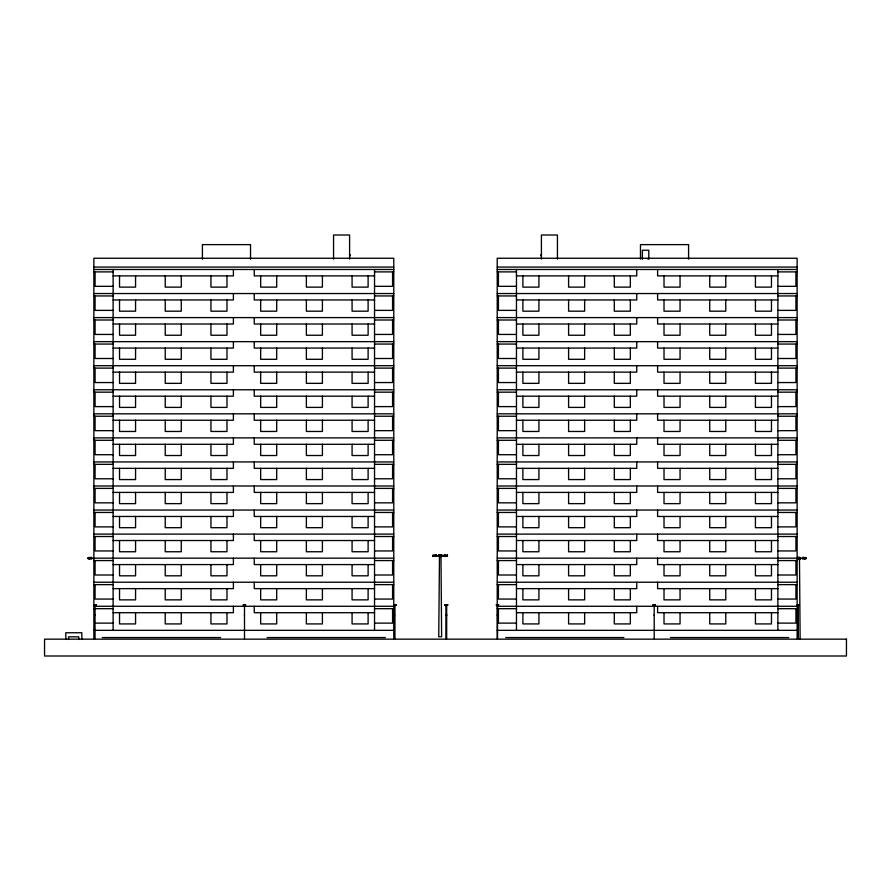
<?xml version="1.0" encoding="UTF-8"?>
<svg xmlns="http://www.w3.org/2000/svg" width="891" height="891" viewBox="0 0 891 891"><rect width="100%" height="100%" fill="white"/><g stroke="black" fill="none" stroke-linecap="round" stroke-linejoin="round"><path stroke-width="1.34" d="M439.486 555.36L438.74 636.753L441.624 636.753L440.978 555.36L439.374 555.36M91.394 558.367L93.566 558.367M436.156 555.962L444.197 555.962M440.6 555.572L440.989 556.307M497.289 615.113L497.267 614.857M797.846 558.367L802.702 558.367M799.505 558.646C797.89 557.799 800.274 558.824 799.494 558.022M441.101 555.962L440.6 556.352M648.08 258.735L647.49 258.813M438.55 556.363L438.639 555.761L440.343 556.363M797.144 558.167L797.055 558.768L800.396 558.768L800.396 557.566L796.966 557.566M446.012 605.334L445.5 604.833L445.611 605.401M445.623 615.202L446.135 614.946L445.556 615.191M798.436 558.646C797.89 558.457 799.227 557.922 798.592 558.713M93.867 605.39L96.15 604.833L95.582 605.312M245.615 604.833L243.332 604.833L243.332 605.39L245.615 604.833L245.036 605.312M393.777 605.39L396.061 604.833L395.493 605.312M447.037 605.479L446.469 605.401M447.037 604.922L444.754 605.479L447.783 604.833L447.215 605.312M498.648 604.833L496.365 604.833L496.365 605.39L498.648 604.833L498.069 605.312M655.308 604.833L653.025 604.833L653.025 605.39L655.308 604.833L654.74 605.312M797.133 605.39L799.416 604.833L798.848 605.312M445.856 556.363L447.405 555.761L445.623 556.363M804.361 558.768L805.91 558.167L804.128 558.768M93.867 267.077L393.777 267.077M497.223 267.077L797.133 267.077M93.867 269.483L393.777 269.483M497.223 269.483L797.133 269.483M93.867 271.889L113.112 271.889M374.532 271.889L393.777 271.889M497.223 271.889L516.468 271.889M777.888 271.889L797.133 271.889M113.112 275.898L233.397 275.898L233.397 269.483M374.532 275.898L254.247 275.898L254.247 269.483M516.468 275.898L636.753 275.898L636.753 269.483M777.888 275.898L657.603 275.898L657.603 269.483M113.112 286.323L95.07 286.323L95.07 271.889M374.532 286.323L392.575 286.323L392.575 271.889M516.468 286.323L498.425 286.323L498.425 271.889M777.888 286.323L795.93 286.323L795.93 271.889M93.867 293.54L393.777 293.54M497.223 293.54L797.133 293.54M93.867 295.946L113.112 295.946M374.532 295.946L393.777 295.946M497.223 295.946L516.468 295.946M777.888 295.946L797.133 295.946M113.112 299.955L233.397 299.955L233.397 293.54M374.532 299.955L254.247 299.955L254.247 293.54M516.468 299.955L636.753 299.955L636.753 293.54M777.888 299.955L657.603 299.955L657.603 293.54M113.112 310.38L95.07 310.38L95.07 295.946M374.532 310.38L392.575 310.38L392.575 295.946M516.468 310.38L498.425 310.38L498.425 295.946M777.888 310.38L795.93 310.38L795.93 295.946M93.867 317.597L393.777 317.597M497.223 317.597L797.133 317.597M93.867 320.003L113.112 320.003M374.532 320.003L393.777 320.003M497.223 320.003L516.468 320.003M777.888 320.003L797.133 320.003M113.112 324.012L233.397 324.012L233.397 317.597M374.532 324.012L254.247 324.012L254.247 317.597M516.468 324.012L636.753 324.012L636.753 317.597M777.888 324.012L657.603 324.012L657.603 317.597M113.112 334.437L95.07 334.437L95.07 320.003M374.532 334.437L392.575 334.437L392.575 320.003M516.468 334.437L498.425 334.437L498.425 320.003M777.888 334.437L795.93 334.437L795.93 320.003M93.867 341.654L393.777 341.654M497.223 341.654L797.133 341.654M93.867 344.06L113.112 344.06M374.532 344.06L393.777 344.06M497.223 344.06L516.468 344.06M777.888 344.06L797.133 344.06M113.112 348.069L233.397 348.069L233.397 341.654M374.532 348.069L254.247 348.069L254.247 341.654M516.468 348.069L636.753 348.069L636.753 341.654M777.888 348.069L657.603 348.069L657.603 341.654M113.112 358.494L95.07 358.494L95.07 344.06M374.532 358.494L392.575 358.494L392.575 344.06M516.468 358.494L498.425 358.494L498.425 344.06M777.888 358.494L795.93 358.494L795.93 344.06M93.867 365.711L393.777 365.711M497.223 365.711L797.133 365.711M93.867 368.117L113.112 368.117M374.532 368.117L393.777 368.117M497.223 368.117L516.468 368.117M777.888 368.117L797.133 368.117M113.112 372.126L233.397 372.126L233.397 365.711M374.532 372.126L254.247 372.126L254.247 365.711M516.468 372.126L636.753 372.126L636.753 365.711M777.888 372.126L657.603 372.126L657.603 365.711M113.112 382.551L95.07 382.551L95.07 368.117M374.532 382.551L392.575 382.551L392.575 368.117M516.468 382.551L498.425 382.551L498.425 368.117M777.888 382.551L795.93 382.551L795.93 368.117M93.867 389.768L393.777 389.768M497.223 389.768L797.133 389.768M93.867 392.174L113.112 392.174M374.532 392.174L393.777 392.174M497.223 392.174L516.468 392.174M777.888 392.174L797.133 392.174M113.112 396.183L233.397 396.183L233.397 389.768M374.532 396.183L254.247 396.183L254.247 389.768M516.468 396.183L636.753 396.183L636.753 389.768M777.888 396.183L657.603 396.183L657.603 389.768M113.112 406.608L95.07 406.608L95.07 392.174M374.532 406.608L392.575 406.608L392.575 392.174M516.468 406.608L498.425 406.608L498.425 392.174M777.888 406.608L795.93 406.608L795.93 392.174M93.867 413.825L393.777 413.825M497.223 413.825L797.133 413.825M93.867 416.231L113.112 416.231M374.532 416.231L393.777 416.231M497.223 416.231L516.468 416.231M777.888 416.231L797.133 416.231M113.112 420.24L233.397 420.24L233.397 413.825M374.532 420.24L254.247 420.24L254.247 413.825M516.468 420.24L636.753 420.24L636.753 413.825M777.888 420.24L657.603 420.24L657.603 413.825M113.112 430.665L95.07 430.665L95.07 416.231M374.532 430.665L392.575 430.665L392.575 416.231M516.468 430.665L498.425 430.665L498.425 416.231M777.888 430.665L795.93 430.665L795.93 416.231M93.867 437.882L393.777 437.882M497.223 437.882L797.133 437.882M93.867 440.288L113.112 440.288M374.532 440.288L393.777 440.288M497.223 440.288L516.468 440.288M777.888 440.288L797.133 440.288M113.112 444.297L233.397 444.297L233.397 437.882M374.532 444.297L254.247 444.297L254.247 437.882M516.468 444.297L636.753 444.297L636.753 437.882M777.888 444.297L657.603 444.297L657.603 437.882M113.112 454.722L95.07 454.722L95.07 440.288M374.532 454.722L392.575 454.722L392.575 440.288M516.468 454.722L498.425 454.722L498.425 440.288M777.888 454.722L795.93 454.722L795.93 440.288M93.867 461.939L393.777 461.939M497.223 461.939L797.133 461.939M93.867 464.345L113.112 464.345M374.532 464.345L393.777 464.345M497.223 464.345L516.468 464.345M777.888 464.345L797.133 464.345M113.112 468.354L233.397 468.354L233.397 461.939M374.532 468.354L254.247 468.354L254.247 461.939M516.468 468.354L636.753 468.354L636.753 461.939M777.888 468.354L657.603 468.354L657.603 461.939M113.112 478.779L95.07 478.779L95.07 464.345M374.532 478.779L392.575 478.779L392.575 464.345M516.468 478.779L498.425 478.779L498.425 464.345M777.888 478.779L795.93 478.779L795.93 464.345M93.867 485.996L393.777 485.996M497.223 485.996L797.133 485.996M93.867 488.402L113.112 488.402M374.532 488.402L393.777 488.402M497.223 488.402L516.468 488.402M777.888 488.402L797.133 488.402M113.112 492.411L233.397 492.411L233.397 485.996M374.532 492.411L254.247 492.411L254.247 485.996M516.468 492.411L636.753 492.411L636.753 485.996M777.888 492.411L657.603 492.411L657.603 485.996M113.112 502.836L95.07 502.836L95.07 488.402M374.532 502.836L392.575 502.836L392.575 488.402M516.468 502.836L498.425 502.836L498.425 488.402M777.888 502.836L795.93 502.836L795.93 488.402M93.867 510.053L393.777 510.053M497.223 510.053L797.133 510.053M93.867 512.459L113.112 512.459M374.532 512.459L393.777 512.459M497.223 512.459L516.468 512.459M777.888 512.459L797.133 512.459M113.112 516.468L233.397 516.468L233.397 510.053M374.532 516.468L254.247 516.468L254.247 510.053M516.468 516.468L636.753 516.468L636.753 510.053M777.888 516.468L657.603 516.468L657.603 510.053M113.112 526.893L95.07 526.893L95.07 512.459M374.532 526.893L392.575 526.893L392.575 512.459M516.468 526.893L498.425 526.893L498.425 512.459M777.888 526.893L795.93 526.893L795.93 512.459M93.867 534.11L393.777 534.11M497.223 534.11L797.133 534.11M93.867 536.516L113.112 536.516M374.532 536.516L393.777 536.516M497.223 536.516L516.468 536.516M777.888 536.516L797.133 536.516M113.112 540.525L233.397 540.525L233.397 534.11M374.532 540.525L254.247 540.525L254.247 534.11M516.468 540.525L636.753 540.525L636.753 534.11M777.888 540.525L657.603 540.525L657.603 534.11M113.112 550.95L95.07 550.95L95.07 536.516M374.532 550.95L392.575 550.95L392.575 536.516M516.468 550.95L498.425 550.95L498.425 536.516M777.888 550.95L795.93 550.95L795.93 536.516M435.22 555.004L436.011 555.004M439.185 555.004L439.976 555.004M440.388 555.004L441.179 555.004M444.342 555.004L445.144 555.004M440.421 555.761C439.764 556.819 437.882 555.383 441.713 555.761L441.802 556.363L441.713 555.16M439.374 556.563L440.978 556.563M90.459 557.41L91.25 557.41M797.679 557.41L798.481 557.41M798.882 557.41L799.684 557.41M802.847 557.41L803.649 557.41M93.878 557.566L93.7 558.768L93.878 558.167L393.777 558.167M805.91 557.566L802.49 557.566L802.49 558.768L805.91 558.768M799.483 557.766L797.879 557.766L797.913 558.969L799.483 558.969L800.129 639.159M497.223 558.167L798.336 558.167L798.681 558.757M799.027 558.167L800.307 558.768M93.867 560.573L113.112 560.573M374.532 560.573L393.777 560.573M497.223 560.573L516.468 560.573M777.888 560.573L797.133 560.573M113.112 564.582L233.397 564.582L233.397 558.167M374.532 564.582L254.247 564.582L254.247 558.167M516.468 564.582L636.753 564.582L636.753 558.167M777.888 564.582L657.603 564.582L657.603 558.167M113.112 575.007L95.07 575.007L95.07 560.573M374.532 575.007L392.575 575.007L392.575 560.573M516.468 575.007L498.425 575.007L498.425 560.573M777.888 575.007L795.93 575.007L795.93 560.573M93.867 582.224L393.777 582.224M497.223 582.224L797.133 582.224M93.867 584.63L113.112 584.63M374.532 584.63L393.777 584.63M497.223 584.63L516.468 584.63M777.888 584.63L797.133 584.63M113.112 588.639L233.397 588.639L233.397 582.224M374.532 588.639L254.247 588.639L254.247 582.224M516.468 588.639L636.753 588.639L636.753 582.224M777.888 588.639L657.603 588.639L657.603 582.224M113.112 599.064L95.07 599.064L95.07 584.63M374.532 599.064L392.575 599.064L392.575 584.63M516.468 599.064L498.425 599.064L498.425 584.63M777.888 599.064L795.93 599.064L795.93 584.63M96.15 604.833L93.867 604.833L94.435 605.312M396.061 604.833L393.777 604.833L394.345 605.312M445.5 604.833L447.783 604.833M799.416 604.833L797.133 604.833L797.701 605.312M444.754 604.922L447.36 605.312M93.867 606.281L393.777 606.281M497.223 606.281L797.133 606.281M93.867 608.687L113.112 608.687M374.532 608.687L393.777 608.687M497.223 608.687L516.468 608.687M777.888 608.687L797.133 608.687M113.112 612.696L233.397 612.696L233.397 606.281M374.532 612.696L254.247 612.696L254.247 606.281M516.468 612.696L636.753 612.696L636.753 606.281M777.888 612.696L657.603 612.696L657.603 606.281M94.724 615.102L95.348 615.102M446.358 615.102L446.981 615.102M95.07 623.121L113.112 623.121M374.532 623.121L392.575 623.121L392.575 608.687M516.468 623.121L498.425 623.121L498.425 608.687M777.888 623.121L795.93 623.121L795.93 608.687M93.867 630.338L393.777 630.338M497.223 630.338L797.133 630.338M102.287 637.555L220.567 637.555M267.077 637.555L385.358 637.555M505.642 637.555L623.923 637.555M670.433 637.555L788.713 637.555M434.741 556.363L432.948 555.761L434.507 556.363M89.98 558.768L88.187 558.167L89.735 558.768M653.025 604.833L653.593 605.312M496.365 604.833L496.933 605.312M243.332 604.833L243.9 605.312M799.405 558.022L799.461 558.757M805.754 557.566L805.754 558.768M802.802 557.566L802.802 558.768M800.218 557.566L800.218 558.768M799.461 557.766L799.483 558.969M799.35 557.566L799.249 558.969M799.082 557.766L799.082 558.969M799.205 605.39L797.345 605.39M799.027 557.566L798.893 558.969M798.993 605.312L797.556 605.312M798.681 557.766L798.681 558.969M798.336 557.566L798.47 558.969M798.28 557.766L798.28 558.969M798.303 605.134L798.303 638.602M798.013 557.566L798.113 558.969M797.133 638.624L797.133 258.256L497.223 258.256L497.223 638.624M777.888 269.483L777.888 630.338M771.472 275.898L771.472 287.125L755.434 287.125L755.434 275.898M771.472 299.955L771.472 311.182L755.434 311.182L755.434 299.955M771.472 324.012L771.472 335.239L755.434 335.239L755.434 324.012M771.472 348.069L771.472 359.296L755.434 359.296L755.434 348.069M771.472 372.126L771.472 383.353L755.434 383.353L755.434 372.126M771.472 396.183L771.472 407.41L755.434 407.41L755.434 396.183M771.472 420.24L771.472 431.467L755.434 431.467L755.434 420.24M771.472 444.297L771.472 455.524L755.434 455.524L755.434 444.297M771.472 468.354L771.472 479.581L755.434 479.581L755.434 468.354M771.472 492.411L771.472 503.638L755.434 503.638L755.434 492.411M771.472 516.468L771.472 527.695L755.434 527.695L755.434 516.468M771.472 540.525L771.472 551.752L755.434 551.752L755.434 540.525M771.472 564.582L771.472 575.809L755.434 575.809L755.434 564.582M771.472 588.639L771.472 599.866L755.434 599.866L755.434 588.639M771.472 612.696L771.472 623.923L755.434 623.923L755.434 612.696M725.764 275.898L725.764 287.125L709.726 287.125L709.726 275.898M725.764 299.955L725.764 311.182L709.726 311.182L709.726 299.955M725.764 324.012L725.764 335.239L709.726 335.239L709.726 324.012M725.764 348.069L725.764 359.296L709.726 359.296L709.726 348.069M725.764 372.126L725.764 383.353L709.726 383.353L709.726 372.126M725.764 396.183L725.764 407.41L709.726 407.41L709.726 396.183M725.764 420.24L725.764 431.467L709.726 431.467L709.726 420.24M725.764 444.297L725.764 455.524L709.726 455.524L709.726 444.297M725.764 468.354L725.764 479.581L709.726 479.581L709.726 468.354M725.764 492.411L725.764 503.638L709.726 503.638L709.726 492.411M725.764 516.468L725.764 527.695L709.726 527.695L709.726 516.468M725.764 540.525L725.764 551.752L709.726 551.752L709.726 540.525M725.764 564.582L725.764 575.809L709.726 575.809L709.726 564.582M725.764 588.639L725.764 599.866L709.726 599.866L709.726 588.639M725.764 612.696L725.764 623.923L709.726 623.923L709.726 612.696M688.587 259.147L688.587 244.624L640.473 244.624L640.473 259.147M680.056 275.898L680.056 287.125L664.018 287.125L664.018 275.898M680.056 299.955L680.056 311.182L664.018 311.182L664.018 299.955M680.056 324.012L680.056 335.239L664.018 335.239L664.018 324.012M680.056 348.069L680.056 359.296L664.018 359.296L664.018 348.069M680.056 372.126L680.056 383.353L664.018 383.353L664.018 372.126M680.056 396.183L680.056 407.41L664.018 407.41L664.018 396.183M680.056 420.24L680.056 431.467L664.018 431.467L664.018 420.24M680.056 444.297L680.056 455.524L664.018 455.524L664.018 444.297M680.056 468.354L680.056 479.581L664.018 479.581L664.018 468.354M680.056 492.411L680.056 503.638L664.018 503.638L664.018 492.411M680.056 516.468L680.056 527.695L664.018 527.695L664.018 516.468M680.056 540.525L680.056 551.752L664.018 551.752L664.018 540.525M680.056 564.582L680.056 575.809L664.018 575.809L664.018 564.582M680.056 588.639L680.056 599.866L664.018 599.866L664.018 588.639M680.056 612.696L680.056 623.923L664.018 623.923L664.018 612.696M655.097 605.39L653.237 605.39M654.885 605.312L653.448 605.312M654.194 605.134L654.194 638.602M648.793 259.303L648.793 250.237L642.378 250.237L642.378 259.303M630.338 275.898L630.338 287.125L614.3 287.125L614.3 275.898M630.338 299.955L630.338 311.182L614.3 311.182L614.3 299.955M630.338 324.012L630.338 335.239L614.3 335.239L614.3 324.012M630.338 348.069L630.338 359.296L614.3 359.296L614.3 348.069M630.338 372.126L630.338 383.353L614.3 383.353L614.3 372.126M630.338 396.183L630.338 407.41L614.3 407.41L614.3 396.183M630.338 420.24L630.338 431.467L614.3 431.467L614.3 420.24M630.338 444.297L630.338 455.524L614.3 455.524L614.3 444.297M630.338 468.354L630.338 479.581L614.3 479.581L614.3 468.354M630.338 492.411L630.338 503.638L614.3 503.638L614.3 492.411M630.338 516.468L630.338 527.695L614.3 527.695L614.3 516.468M630.338 540.525L630.338 551.752L614.3 551.752L614.3 540.525M630.338 564.582L630.338 575.809L614.3 575.809L614.3 564.582M630.338 588.639L630.338 599.866L614.3 599.866L614.3 588.639M630.338 612.696L630.338 623.923L614.3 623.923L614.3 612.696M584.63 275.898L584.63 287.125L568.592 287.125L568.592 275.898M584.63 299.955L584.63 311.182L568.592 311.182L568.592 299.955M584.63 324.012L584.63 335.239L568.592 335.239L568.592 324.012M584.63 348.069L584.63 359.296L568.592 359.296L568.592 348.069M584.63 372.126L584.63 383.353L568.592 383.353L568.592 372.126M584.63 396.183L584.63 407.41L568.592 407.41L568.592 396.183M584.63 420.24L584.63 431.467L568.592 431.467L568.592 420.24M584.63 444.297L584.63 455.524L568.592 455.524L568.592 444.297M584.63 468.354L584.63 479.581L568.592 479.581L568.592 468.354M584.63 492.411L584.63 503.638L568.592 503.638L568.592 492.411M584.63 516.468L584.63 527.695L568.592 527.695L568.592 516.468M584.63 540.525L584.63 551.752L568.592 551.752L568.592 540.525M584.63 564.582L584.63 575.809L568.592 575.809L568.592 564.582M584.63 588.639L584.63 599.866L568.592 599.866L568.592 588.639M584.63 612.696L584.63 623.923L568.592 623.923L568.592 612.696M557.443 259.058L557.443 235.001L541.405 235.001L541.405 259.058M540.848 254.703L540.848 255.795M538.921 275.898L538.921 287.125L522.883 287.125L522.883 275.898M538.921 299.955L538.921 311.182L522.883 311.182L522.883 299.955M538.921 324.012L538.921 335.239L522.883 335.239L522.883 324.012M538.921 348.069L538.921 359.296L522.883 359.296L522.883 348.069M538.921 372.126L538.921 383.353L522.883 383.353L522.883 372.126M538.921 396.183L538.921 407.41L522.883 407.41L522.883 396.183M538.921 420.24L538.921 431.467L522.883 431.467L522.883 420.24M538.921 444.297L538.921 455.524L522.883 455.524L522.883 444.297M538.921 468.354L538.921 479.581L522.883 479.581L522.883 468.354M538.921 492.411L538.921 503.638L522.883 503.638L522.883 492.411M538.921 516.468L538.921 527.695L522.883 527.695L522.883 516.468M538.921 540.525L538.921 551.752L522.883 551.752L522.883 540.525M538.921 564.582L538.921 575.809L522.883 575.809L522.883 564.582M538.921 588.639L538.921 599.866L522.883 599.866L522.883 588.639M538.921 612.696L538.921 623.923L522.883 623.923L522.883 612.696M516.468 269.483L516.468 630.338M498.437 605.39L496.577 605.39M498.225 605.312L496.777 605.312M497.534 605.134L497.534 638.602M447.572 605.39L445.177 605.401M447.249 555.16L447.249 556.363M446.669 606.292L446.669 638.602M445.923 605.156L445.868 638.691M444.308 555.16L444.308 556.363M440.845 555.16L440.956 556.563M440.744 555.36L440.744 556.563M440.522 555.16L440.577 556.563M440.388 555.36L440.388 556.563M440.176 555.36L440.176 556.563M439.976 555.36L439.976 556.563M439.831 555.16L439.775 556.563M439.508 555.16L439.608 556.563M438.639 555.16L438.639 556.363M436.055 555.16L436.055 556.363M433.115 555.16L433.115 556.363M395.849 605.39L393.989 605.39M395.637 605.312L394.201 605.312M394.947 605.134L394.947 638.602M393.777 638.624L393.777 258.256L93.867 258.256L93.867 638.624M374.532 269.483L374.532 630.338M368.117 275.898L368.117 287.125L352.079 287.125L352.079 275.898M368.117 299.955L368.117 311.182L352.079 311.182L352.079 299.955M368.117 324.012L368.117 335.239L352.079 335.239L352.079 324.012M368.117 348.069L368.117 359.296L352.079 359.296L352.079 348.069M368.117 372.126L368.117 383.353L352.079 383.353L352.079 372.126M368.117 396.183L368.117 407.41L352.079 407.41L352.079 396.183M368.117 420.24L368.117 431.467L352.079 431.467L352.079 420.24M368.117 444.297L368.117 455.524L352.079 455.524L352.079 444.297M368.117 468.354L368.117 479.581L352.079 479.581L352.079 468.354M368.117 492.411L368.117 503.638L352.079 503.638L352.079 492.411M368.117 516.468L368.117 527.695L352.079 527.695L352.079 516.468M368.117 540.525L368.117 551.752L352.079 551.752L352.079 540.525M368.117 564.582L368.117 575.809L352.079 575.809L352.079 564.582M368.117 588.639L368.117 599.866L352.079 599.866L352.079 588.639M368.117 612.696L368.117 623.923L352.079 623.923L352.079 612.696M350.152 254.703L350.152 255.795M349.595 259.058L349.595 235.001L333.557 235.001L333.557 259.058M322.408 275.898L322.408 287.125L306.37 287.125L306.37 275.898M322.408 299.955L322.408 311.182L306.37 311.182L306.37 299.955M322.408 324.012L322.408 335.239L306.37 335.239L306.37 324.012M322.408 348.069L322.408 359.296L306.37 359.296L306.37 348.069M322.408 372.126L322.408 383.353L306.37 383.353L306.37 372.126M322.408 396.183L322.408 407.41L306.37 407.41L306.37 396.183M322.408 420.24L322.408 431.467L306.37 431.467L306.37 420.24M322.408 444.297L322.408 455.524L306.37 455.524L306.37 444.297M322.408 468.354L322.408 479.581L306.37 479.581L306.37 468.354M322.408 492.411L322.408 503.638L306.37 503.638L306.37 492.411M322.408 516.468L322.408 527.695L306.37 527.695L306.37 516.468M322.408 540.525L322.408 551.752L306.37 551.752L306.37 540.525M322.408 564.582L322.408 575.809L306.37 575.809L306.37 564.582M322.408 588.639L322.408 599.866L306.37 599.866L306.37 588.639M322.408 612.696L322.408 623.923L306.37 623.923L306.37 612.696M276.7 275.898L276.7 287.125L260.662 287.125L260.662 275.898M276.7 299.955L276.7 311.182L260.662 311.182L260.662 299.955M276.7 324.012L276.7 335.239L260.662 335.239L260.662 324.012M276.7 348.069L276.7 359.296L260.662 359.296L260.662 348.069M276.7 372.126L276.7 383.353L260.662 383.353L260.662 372.126M276.7 396.183L276.7 407.41L260.662 407.41L260.662 396.183M276.7 420.24L276.7 431.467L260.662 431.467L260.662 420.24M276.7 444.297L276.7 455.524L260.662 455.524L260.662 444.297M276.7 468.354L276.7 479.581L260.662 479.581L260.662 468.354M276.7 492.411L276.7 503.638L260.662 503.638L260.662 492.411M276.7 516.468L276.7 527.695L260.662 527.695L260.662 516.468M276.7 540.525L276.7 551.752L260.662 551.752L260.662 540.525M276.7 564.582L276.7 575.809L260.662 575.809L260.662 564.582M276.7 588.639L276.7 599.866L260.662 599.866L260.662 588.639M276.7 612.696L276.7 623.923L260.662 623.923L260.662 612.696M250.527 259.147L250.527 244.624L202.413 244.624L202.413 259.147M245.404 605.39L243.544 605.39M245.192 605.312L243.744 605.312M244.502 605.134L244.502 638.602M226.982 275.898L226.982 287.125L210.944 287.125L210.944 275.898M226.982 299.955L226.982 311.182L210.944 311.182L210.944 299.955M226.982 324.012L226.982 335.239L210.944 335.239L210.944 324.012M226.982 348.069L226.982 359.296L210.944 359.296L210.944 348.069M226.982 372.126L226.982 383.353L210.944 383.353L210.944 372.126M226.982 396.183L226.982 407.41L210.944 407.41L210.944 396.183M226.982 420.24L226.982 431.467L210.944 431.467L210.944 420.24M226.982 444.297L226.982 455.524L210.944 455.524L210.944 444.297M226.982 468.354L226.982 479.581L210.944 479.581L210.944 468.354M226.982 492.411L226.982 503.638L210.944 503.638L210.944 492.411M226.982 516.468L226.982 527.695L210.944 527.695L210.944 516.468M226.982 540.525L226.982 551.752L210.944 551.752L210.944 540.525M226.982 564.582L226.982 575.809L210.944 575.809L210.944 564.582M226.982 588.639L226.982 599.866L210.944 599.866L210.944 588.639M226.982 612.696L226.982 623.923L210.944 623.923L210.944 612.696M181.274 275.898L181.274 287.125L165.236 287.125L165.236 275.898M181.274 299.955L181.274 311.182L165.236 311.182L165.236 299.955M181.274 324.012L181.274 335.239L165.236 335.239L165.236 324.012M181.274 348.069L181.274 359.296L165.236 359.296L165.236 348.069M181.274 372.126L181.274 383.353L165.236 383.353L165.236 372.126M181.274 396.183L181.274 407.41L165.236 407.41L165.236 396.183M181.274 420.24L181.274 431.467L165.236 431.467L165.236 420.24M181.274 444.297L181.274 455.524L165.236 455.524L165.236 444.297M181.274 468.354L181.274 479.581L165.236 479.581L165.236 468.354M181.274 492.411L181.274 503.638L165.236 503.638L165.236 492.411M181.274 516.468L181.274 527.695L165.236 527.695L165.236 516.468M181.274 540.525L181.274 551.752L165.236 551.752L165.236 540.525M181.274 564.582L181.274 575.809L165.236 575.809L165.236 564.582M181.274 588.639L181.274 599.866L165.236 599.866L165.236 588.639M181.274 612.696L181.274 623.923L165.236 623.923L165.236 612.696M135.566 275.898L135.566 287.125L119.528 287.125L119.528 275.898M135.566 299.955L135.566 311.182L119.528 311.182L119.528 299.955M135.566 324.012L135.566 335.239L119.528 335.239L119.528 324.012M135.566 348.069L135.566 359.296L119.528 359.296L119.528 348.069M135.566 372.126L135.566 383.353L119.528 383.353L119.528 372.126M135.566 396.183L135.566 407.41L119.528 407.41L119.528 396.183M135.566 420.24L135.566 431.467L119.528 431.467L119.528 420.24M135.566 444.297L135.566 455.524L119.528 455.524L119.528 444.297M135.566 468.354L135.566 479.581L119.528 479.581L119.528 468.354M135.566 492.411L135.566 503.638L119.528 503.638L119.528 492.411M135.566 516.468L135.566 527.695L119.528 527.695L119.528 516.468M135.566 540.525L135.566 551.752L119.528 551.752L119.528 540.525M135.566 564.582L135.566 575.809L119.528 575.809L119.528 564.582M135.566 588.639L135.566 599.866L119.528 599.866L119.528 588.639M135.566 612.696L135.566 623.923L119.528 623.923L119.528 612.696M113.112 269.483L113.112 630.338M95.938 605.39L94.078 605.39M95.727 605.312L94.29 605.312M95.036 605.134L95.036 638.602M91.294 557.566L91.294 558.768M88.343 557.566L88.343 558.768M81.838 639.348L81.838 632.744L65.8 632.744L65.8 639.348M78.742 639.504L78.742 636.831L68.562 636.831L68.562 639.504M244.257 615.091L244.279 615.057M394.713 615.091L394.724 615.057M653.961 615.091L653.972 615.057M798.069 615.091L798.069 615.091M436.367 555.16L432.948 555.16L432.948 556.363L436.367 556.363L436.367 555.16M441.891 555.16L438.461 555.16L438.461 556.363L441.891 556.363L441.891 555.16M447.405 555.16L443.996 555.16L443.996 556.363L447.405 556.363L447.405 555.16M91.606 557.566L88.187 557.566L88.187 558.768L91.606 558.768L91.606 557.566M846.45 639.159L44.55 639.159L44.55 655.999L846.45 655.999L846.45 639.159"/></g></svg>
